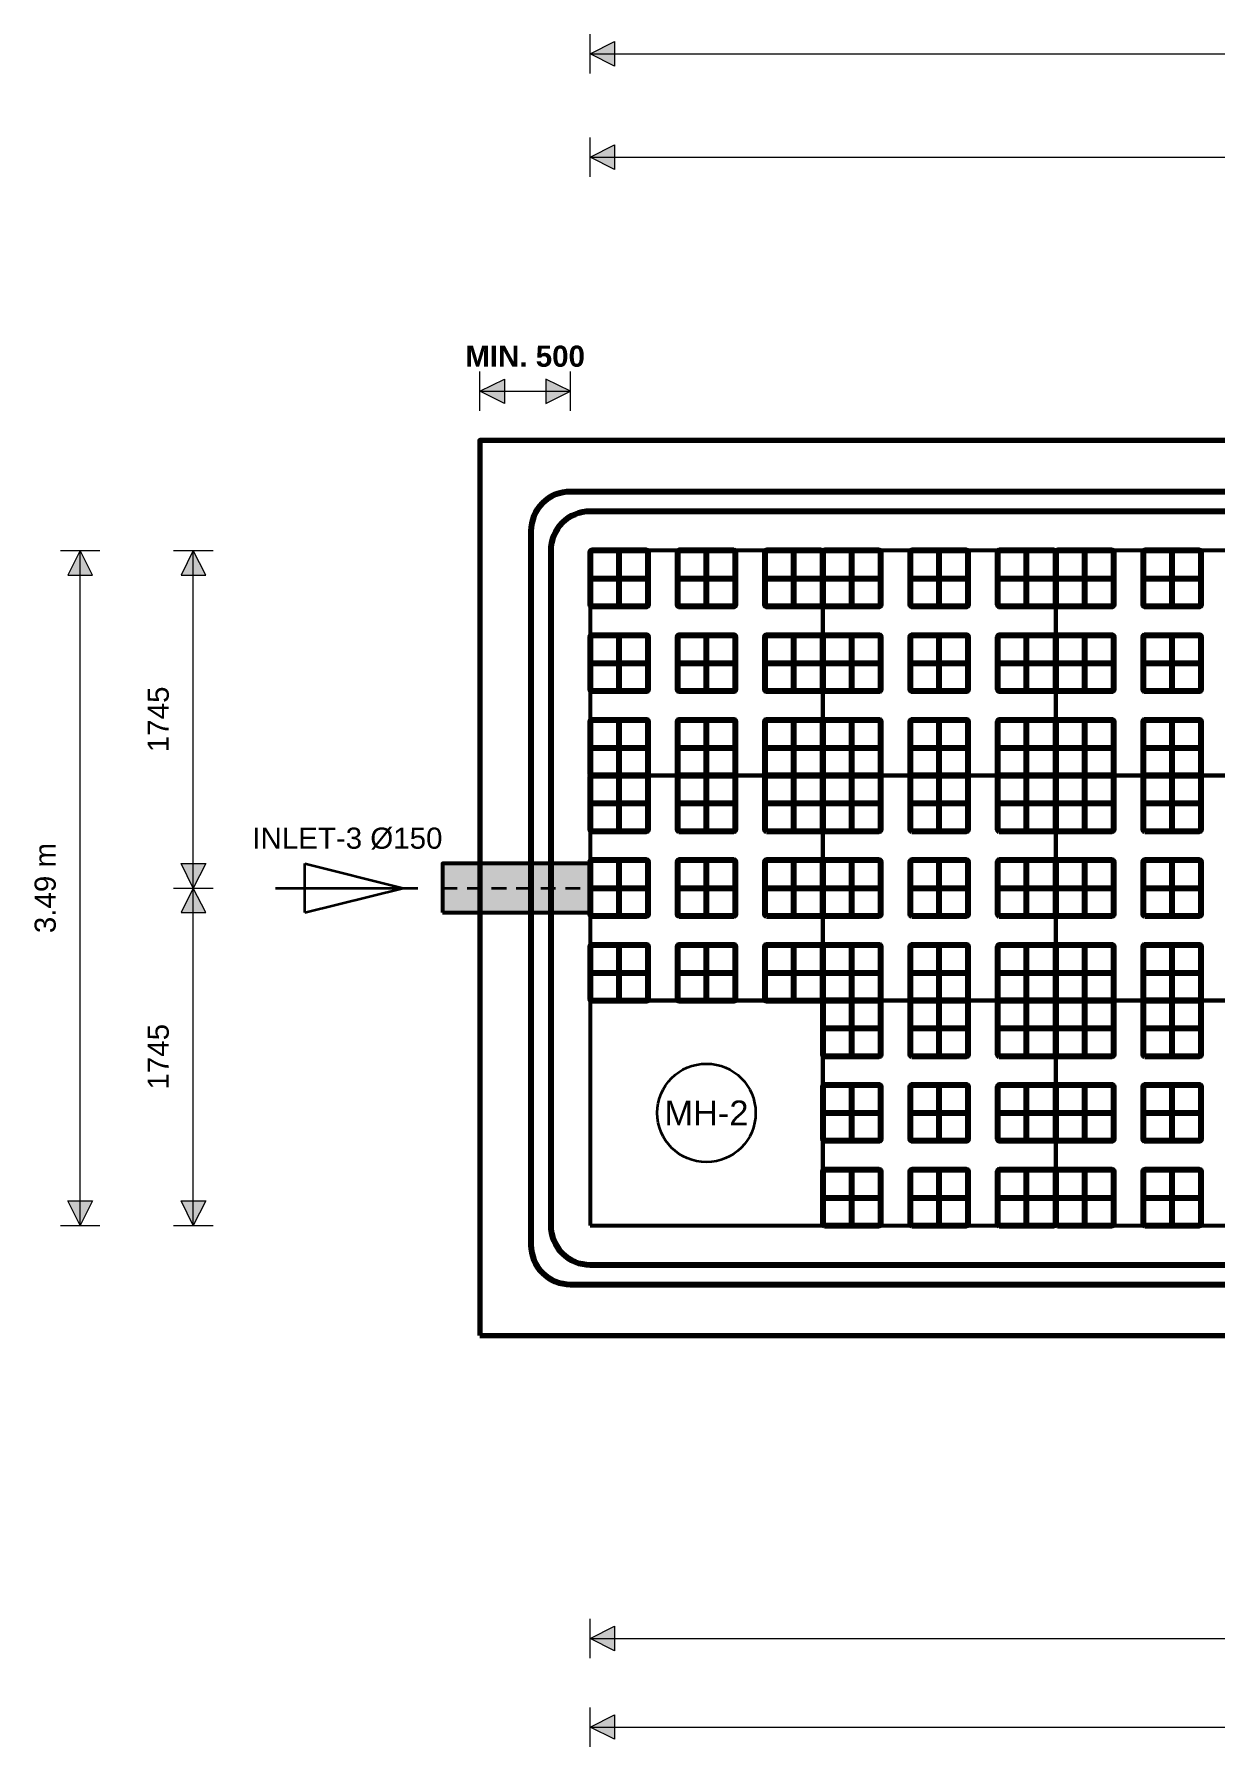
# Model space of a CAD drawing. Header units: millimetres. Extents: x 1 to 299, y 0 to 159.
# Drawn here: x 0.6 to 85.4, y 33.9 to 156.7 of the extents above; entities that cross this region are included whole.
import ezdxf
from ezdxf.enums import TextEntityAlignment as Align

# ---------------------------------------------------------------- set-up
doc = ezdxf.new("R2010")
doc.units = ezdxf.units.MM
doc.linetypes.add('DASH_3_2', pattern=[1.763889, 1.058333, -0.705556])
for name, color, linetype in [('FILL', 7, 'Continuous'), ('LINES', 7, 'Continuous'), ('TEXT', 7, 'Continuous')]:
    doc.layers.add(name, color=color, linetype=linetype)
doc.styles.add('ARIAL', font='arial.ttf')
doc.styles.add('ARIAL_BOLD', font='arialbd.ttf')

msp = doc.modelspace()

# ---------------------------------------------------------------- hatches: boundary and pattern name
at = {"layer": 'FILL'}
for points in [[(40.46, 155.29), (42.22, 156.17), (42.22, 154.41)], [(40.46, 147.88), (42.22, 148.76), (42.22, 147)], [(32.55, 131.09), (34.32, 131.97), (34.32, 130.21)], [(39.05, 131.09), (37.28, 131.97), (37.28, 130.21)], [(3.88, 119.66), (3, 117.9), (4.76, 117.9)], [(11.99, 119.66), (11.11, 117.9), (12.88, 117.9)], [(11.99, 95.46), (11.11, 97.22), (12.88, 97.22)], [(11.99, 95.46), (11.11, 93.7), (12.88, 93.7)], [(3.88, 71.26), (3, 73.02), (4.76, 73.02)], [(11.99, 71.26), (11.11, 73.02), (12.88, 73.02)], [(40.46, 41.63), (42.22, 42.51), (42.22, 40.75)], [(40.46, 35.28), (42.22, 36.16), (42.22, 34.4)]]:
    msp.add_hatch(color=7, dxfattribs=at).paths.add_polyline_path(points)
at = {"layer": 'FILL', "true_color": 0xbfbfbf}
msp.add_hatch(color=7, dxfattribs=at).paths.add_polyline_path([(29.87, 93.7), (40.46, 93.7), (40.46, 97.22), (29.87, 97.22)])

# ---------------------------------------------------------------- linework, layer by layer
at = {"layer": 'LINES', "lineweight": 20}
for p, q in [((40.46, 153.88), (40.46, 156.7)), ((40.46, 155.29), (232.58, 155.29)), ((40.46, 146.47), (40.46, 149.29)), ((40.46, 147.88), (149.05, 147.88)), ((32.55, 129.68), (32.55, 132.5)), ((39.05, 129.68), (39.05, 132.5)), ((32.55, 131.09), (39.05, 131.09)), ((2.47, 119.66), (5.29, 119.66)), ((3.88, 71.26), (3.88, 119.66)), ((10.58, 119.66), (13.41, 119.66)), ((11.99, 95.46), (11.99, 119.66)), ((10.58, 95.46), (13.41, 95.46)), ((10.58, 95.46), (13.41, 95.46)), ((11.99, 71.26), (11.99, 95.46)), ((2.47, 71.26), (5.29, 71.26)), ((10.58, 71.26), (13.41, 71.26)), ((40.46, 40.22), (40.46, 43.04)), ((40.46, 41.63), (232.58, 41.63)), ((40.46, 33.87), (40.46, 36.69)), ((40.46, 35.28), (257.64, 35.28))]:
    msp.add_line(p, q, dxfattribs=at)
at = {"layer": 'LINES', "lineweight": 106}
for p, q in [((42.54, 115.68), (42.54, 119.66)), ((48.81, 115.68), (48.81, 119.66)), ((55.08, 115.68), (55.08, 119.66)), ((59.25, 115.68), (59.25, 119.66)), ((65.52, 115.68), (65.52, 119.66)), ((71.78, 115.68), (71.78, 119.66)), ((75.95, 115.68), (75.95, 119.66)), ((82.22, 115.68), (82.22, 119.66)), ((40.46, 117.67), (44.63, 117.67)), ((46.73, 117.67), (50.9, 117.67)), ((52.99, 117.67), (57.16, 117.67)), ((57.16, 117.67), (61.33, 117.67)), ((63.43, 117.67), (67.6, 117.67)), ((69.7, 117.67), (73.87, 117.67)), ((73.87, 117.67), (78.04, 117.67)), ((80.14, 117.67), (84.31, 117.67)), ((42.54, 109.6), (42.54, 113.58)), ((48.81, 109.6), (48.81, 113.58)), ((55.08, 109.6), (55.08, 113.58)), ((59.25, 109.6), (59.25, 113.58)), ((65.52, 109.6), (65.52, 113.58)), ((71.78, 109.6), (71.78, 113.58)), ((75.95, 109.6), (75.95, 113.58)), ((82.22, 109.6), (82.22, 113.58)), ((40.46, 111.59), (44.63, 111.59)), ((46.73, 111.59), (50.9, 111.59)), ((52.99, 111.59), (57.16, 111.59)), ((57.16, 111.59), (61.33, 111.59)), ((63.43, 111.59), (67.6, 111.59)), ((69.7, 111.59), (73.87, 111.59)), ((73.87, 111.59), (78.04, 111.59)), ((80.14, 111.59), (84.31, 111.59)), ((42.54, 103.53), (42.54, 107.51)), ((48.81, 103.53), (48.81, 107.51)), ((55.08, 103.53), (55.08, 107.51)), ((59.25, 103.53), (59.25, 107.51)), ((65.52, 103.53), (65.52, 107.51)), ((71.78, 103.53), (71.78, 107.51)), ((75.95, 103.53), (75.95, 107.51)), ((82.22, 103.53), (82.22, 107.51)), ((40.46, 105.52), (44.63, 105.52)), ((46.73, 105.52), (50.9, 105.52)), ((52.99, 105.52), (57.16, 105.52)), ((57.16, 105.52), (61.33, 105.52)), ((63.43, 105.52), (67.6, 105.52)), ((69.7, 105.52), (73.87, 105.52)), ((73.87, 105.52), (78.04, 105.52)), ((80.14, 105.52), (84.31, 105.52)), ((42.54, 99.55), (42.54, 103.53)), ((48.81, 99.55), (48.81, 103.53)), ((55.08, 99.55), (55.08, 103.53)), ((59.25, 99.55), (59.25, 103.53)), ((65.52, 99.55), (65.52, 103.53)), ((71.78, 99.55), (71.78, 103.53)), ((75.95, 99.55), (75.95, 103.53)), ((82.22, 99.55), (82.22, 103.53)), ((40.46, 101.54), (44.63, 101.54)), ((46.73, 101.54), (50.9, 101.54)), ((52.99, 101.54), (57.16, 101.54)), ((57.16, 101.54), (61.33, 101.54)), ((63.43, 101.54), (67.6, 101.54)), ((69.7, 101.54), (73.87, 101.54)), ((73.87, 101.54), (78.04, 101.54)), ((80.14, 101.54), (84.31, 101.54)), ((42.54, 93.47), (42.54, 97.45)), ((48.81, 93.47), (48.81, 97.45)), ((55.08, 93.47), (55.08, 97.45)), ((59.25, 93.47), (59.25, 97.45)), ((65.52, 93.47), (65.52, 97.45)), ((71.78, 93.47), (71.78, 97.45)), ((75.95, 93.47), (75.95, 97.45)), ((82.22, 93.47), (82.22, 97.45)), ((40.46, 95.46), (44.63, 95.46)), ((46.73, 95.46), (50.9, 95.46)), ((52.99, 95.46), (57.16, 95.46)), ((57.16, 95.46), (61.33, 95.46)), ((63.43, 95.46), (67.6, 95.46)), ((69.7, 95.46), (73.87, 95.46)), ((73.87, 95.46), (78.04, 95.46)), ((80.14, 95.46), (84.31, 95.46)), ((42.54, 87.39), (42.54, 91.37)), ((48.81, 87.39), (48.81, 91.37)), ((55.08, 87.39), (55.08, 91.37)), ((59.25, 87.39), (59.25, 91.37)), ((65.52, 87.39), (65.52, 91.37)), ((71.78, 87.39), (71.78, 91.37)), ((75.95, 87.39), (75.95, 91.37)), ((82.22, 87.39), (82.22, 91.37)), ((40.46, 89.38), (44.63, 89.38)), ((46.73, 89.38), (50.9, 89.38)), ((52.99, 89.38), (57.16, 89.38)), ((57.16, 89.38), (61.33, 89.38)), ((63.43, 89.38), (67.6, 89.38)), ((69.7, 89.38), (73.87, 89.38)), ((73.87, 89.38), (78.04, 89.38)), ((80.14, 89.38), (84.31, 89.38)), ((59.25, 83.41), (59.25, 87.39)), ((65.52, 83.41), (65.52, 87.39)), ((71.78, 83.41), (71.78, 87.39)), ((75.95, 83.41), (75.95, 87.39)), ((82.22, 83.41), (82.22, 87.39)), ((57.16, 85.4), (61.33, 85.4)), ((63.43, 85.4), (67.6, 85.4)), ((69.7, 85.4), (73.87, 85.4)), ((73.87, 85.4), (78.04, 85.4)), ((80.14, 85.4), (84.31, 85.4)), ((59.25, 77.34), (59.25, 81.32)), ((65.52, 77.34), (65.52, 81.32)), ((71.78, 77.34), (71.78, 81.32)), ((75.95, 77.34), (75.95, 81.32)), ((82.22, 77.34), (82.22, 81.32)), ((57.16, 79.33), (61.33, 79.33)), ((63.43, 79.33), (67.6, 79.33)), ((69.7, 79.33), (73.87, 79.33)), ((73.87, 79.33), (78.04, 79.33)), ((80.14, 79.33), (84.31, 79.33)), ((59.25, 71.26), (59.25, 75.24)), ((65.52, 71.26), (65.52, 75.24)), ((71.78, 71.26), (71.78, 75.24)), ((75.95, 71.26), (75.95, 75.24)), ((82.22, 71.26), (82.22, 75.24)), ((57.16, 73.25), (61.33, 73.25)), ((63.43, 73.25), (67.6, 73.25)), ((69.7, 73.25), (73.87, 73.25)), ((73.87, 73.25), (78.04, 73.25)), ((80.14, 73.25), (84.31, 73.25))]:
    msp.add_line(p, q, dxfattribs=at)
at = {"layer": 'LINES', "lineweight": 35, "true_color": 0xff0000}
for p, q in [((20, 97.22), (27.05, 95.46)), ((20, 93.7), (20, 97.22)), ((17.88, 95.46), (28.11, 95.46)), ((20, 93.7), (27.05, 95.46))]:
    msp.add_line(p, q, dxfattribs=at)
at = {"layer": 'LINES', "linetype": 'DASH_3_2', "lineweight": 35, "true_color": 0x999999}
msp.add_line((29.87, 95.46), (40.46, 95.46), dxfattribs=at)
at = {"layer": 'LINES', "lineweight": 20}
for points in [[(40.46, 155.29), (42.22, 156.17), (42.22, 154.41)], [(40.46, 147.88), (42.22, 148.76), (42.22, 147)], [(32.55, 131.09), (34.32, 131.97), (34.32, 130.21)], [(39.05, 131.09), (37.28, 131.97), (37.28, 130.21)], [(3.88, 119.66), (3, 117.9), (4.76, 117.9)], [(11.99, 119.66), (11.11, 117.9), (12.88, 117.9)], [(11.99, 95.46), (11.11, 97.22), (12.88, 97.22)], [(11.99, 95.46), (11.11, 93.7), (12.88, 93.7)], [(3.88, 71.26), (3, 73.02), (4.76, 73.02)], [(11.99, 71.26), (11.11, 73.02), (12.88, 73.02)], [(40.46, 41.63), (42.22, 42.51), (42.22, 40.75)], [(40.46, 35.28), (42.22, 36.16), (42.22, 34.4)]]:
    msp.add_lwpolyline(points, close=True, dxfattribs=at)
at = {"layer": 'LINES', "lineweight": 70, "true_color": 0xff0000}
msp.add_lwpolyline([(32.55, 63.36), (265.54, 63.36), (265.54, 127.56), (32.55, 127.56)], close=True, dxfattribs=at)
at = {"layer": 'LINES', "lineweight": 90}
for points in [[(39.05, 67.03), (259.05, 67.03, 0.414214), (261.87, 69.85), (261.87, 121.07, 0.414214), (259.05, 123.89), (39.05, 123.89, 0.414214), (36.22, 121.07), (36.22, 69.85, 0.414214)], [(40.46, 68.44), (257.64, 68.44, 0.414214), (260.46, 71.26), (260.46, 119.66, 0.414214), (257.64, 122.48), (40.46, 122.48, 0.414214), (37.64, 119.66), (37.64, 71.26, 0.414214)]]:
    msp.add_lwpolyline(points, format="xyb", close=True, dxfattribs=at)
at = {"layer": 'LINES', "lineweight": 53}
for points in [[(40.46, 103.53), (57.16, 103.53), (57.16, 119.66), (40.46, 119.66)], [(57.16, 103.53), (73.87, 103.53), (73.87, 119.66), (57.16, 119.66)], [(73.87, 103.53), (90.58, 103.53), (90.58, 119.66), (73.87, 119.66)], [(40.46, 87.39), (57.16, 87.39), (57.16, 103.53), (40.46, 103.53)], [(57.16, 87.39), (73.87, 87.39), (73.87, 103.53), (57.16, 103.53)], [(73.87, 87.39), (90.58, 87.39), (90.58, 103.53), (73.87, 103.53)], [(29.87, 93.7), (40.46, 93.7), (40.46, 97.22), (29.87, 97.22)], [(40.46, 71.26), (57.16, 71.26), (57.16, 87.39), (40.46, 87.39)], [(57.16, 71.26), (73.87, 71.26), (73.87, 87.39), (57.16, 87.39)], [(73.87, 71.26), (90.58, 71.26), (90.58, 87.39), (73.87, 87.39)]]:
    msp.add_lwpolyline(points, close=True, dxfattribs=at)
at = {"layer": 'LINES', "lineweight": 106}
for points in [[(40.58, 115.68), (44.51, 115.68, 0.414214), (44.63, 115.8), (44.63, 119.54, 0.414214), (44.51, 119.66), (40.58, 119.66, 0.414214), (40.46, 119.54), (40.46, 115.8, 0.414214)], [(46.84, 115.68), (50.78, 115.68, 0.414214), (50.9, 115.8), (50.9, 119.54, 0.414214), (50.78, 119.66), (46.84, 119.66, 0.414214), (46.73, 119.54), (46.73, 115.8, 0.414214)], [(53.11, 115.68), (57.04, 115.68, 0.414214), (57.16, 115.8), (57.16, 119.54, 0.414214), (57.04, 119.66), (53.11, 119.66, 0.414214), (52.99, 119.54), (52.99, 115.8, 0.414214)], [(57.28, 115.68), (61.21, 115.68, 0.414214), (61.33, 115.8), (61.33, 119.54, 0.414214), (61.21, 119.66), (57.28, 119.66, 0.414214), (57.16, 119.54), (57.16, 115.8, 0.414214)], [(63.55, 115.68), (67.48, 115.68, 0.414214), (67.6, 115.8), (67.6, 119.54, 0.414214), (67.48, 119.66), (63.55, 119.66, 0.414214), (63.43, 119.54), (63.43, 115.8, 0.414214)], [(69.82, 115.68), (73.75, 115.68, 0.414214), (73.87, 115.8), (73.87, 119.54, 0.414214), (73.75, 119.66), (69.82, 119.66, 0.414214), (69.7, 119.54), (69.7, 115.8, 0.414214)], [(73.99, 115.68), (77.92, 115.68, 0.414214), (78.04, 115.8), (78.04, 119.54, 0.414214), (77.92, 119.66), (73.99, 119.66, 0.414214), (73.87, 119.54), (73.87, 115.8, 0.414214)], [(80.26, 115.68), (84.19, 115.68, 0.414214), (84.31, 115.8), (84.31, 119.54, 0.414214), (84.19, 119.66), (80.26, 119.66, 0.414214), (80.14, 119.54), (80.14, 115.8, 0.414214)], [(40.58, 109.6), (44.51, 109.6, 0.414214), (44.63, 109.72), (44.63, 113.46, 0.414214), (44.51, 113.58), (40.58, 113.58, 0.414214), (40.46, 113.46), (40.46, 109.72, 0.414214)], [(46.84, 109.6), (50.78, 109.6, 0.414214), (50.9, 109.72), (50.9, 113.46, 0.414214), (50.78, 113.58), (46.84, 113.58, 0.414214), (46.73, 113.46), (46.73, 109.72, 0.414214)], [(53.11, 109.6), (57.04, 109.6, 0.414214), (57.16, 109.72), (57.16, 113.46, 0.414214), (57.04, 113.58), (53.11, 113.58, 0.414214), (52.99, 113.46), (52.99, 109.72, 0.414214)], [(57.28, 109.6), (61.21, 109.6, 0.414214), (61.33, 109.72), (61.33, 113.46, 0.414214), (61.21, 113.58), (57.28, 113.58, 0.414214), (57.16, 113.46), (57.16, 109.72, 0.414214)], [(63.55, 109.6), (67.48, 109.6, 0.414214), (67.6, 109.72), (67.6, 113.46, 0.414214), (67.48, 113.58), (63.55, 113.58, 0.414214), (63.43, 113.46), (63.43, 109.72, 0.414214)], [(69.82, 109.6), (73.75, 109.6, 0.414214), (73.87, 109.72), (73.87, 113.46, 0.414214), (73.75, 113.58), (69.82, 113.58, 0.414214), (69.7, 113.46), (69.7, 109.72, 0.414214)], [(73.99, 109.6), (77.92, 109.6, 0.414214), (78.04, 109.72), (78.04, 113.46, 0.414214), (77.92, 113.58), (73.99, 113.58, 0.414214), (73.87, 113.46), (73.87, 109.72, 0.414214)], [(80.26, 109.6), (84.19, 109.6, 0.414214), (84.31, 109.72), (84.31, 113.46, 0.414214), (84.19, 113.58), (80.26, 113.58, 0.414214), (80.14, 113.46), (80.14, 109.72, 0.414214)], [(40.58, 103.53), (44.51, 103.53, 0.414214), (44.63, 103.65), (44.63, 107.39, 0.414214), (44.51, 107.51), (40.58, 107.51, 0.414214), (40.46, 107.39), (40.46, 103.65, 0.414214)], [(46.84, 103.53), (50.78, 103.53, 0.414214), (50.9, 103.65), (50.9, 107.39, 0.414214), (50.78, 107.51), (46.84, 107.51, 0.414214), (46.73, 107.39), (46.73, 103.65, 0.414214)], [(53.11, 103.53), (57.04, 103.53, 0.414214), (57.16, 103.65), (57.16, 107.39, 0.414214), (57.04, 107.51), (53.11, 107.51, 0.414214), (52.99, 107.39), (52.99, 103.65, 0.414214)], [(57.28, 103.53), (61.21, 103.53, 0.414214), (61.33, 103.65), (61.33, 107.39, 0.414214), (61.21, 107.51), (57.28, 107.51, 0.414214), (57.16, 107.39), (57.16, 103.65, 0.414214)], [(63.55, 103.53), (67.48, 103.53, 0.414214), (67.6, 103.65), (67.6, 107.39, 0.414214), (67.48, 107.51), (63.55, 107.51, 0.414214), (63.43, 107.39), (63.43, 103.65, 0.414214)], [(69.82, 103.53), (73.75, 103.53, 0.414214), (73.87, 103.65), (73.87, 107.39, 0.414214), (73.75, 107.51), (69.82, 107.51, 0.414214), (69.7, 107.39), (69.7, 103.65, 0.414214)], [(73.99, 103.53), (77.92, 103.53, 0.414214), (78.04, 103.65), (78.04, 107.39, 0.414214), (77.92, 107.51), (73.99, 107.51, 0.414214), (73.87, 107.39), (73.87, 103.65, 0.414214)], [(80.26, 103.53), (84.19, 103.53, 0.414214), (84.31, 103.65), (84.31, 107.39, 0.414214), (84.19, 107.51), (80.26, 107.51, 0.414214), (80.14, 107.39), (80.14, 103.65, 0.414214)], [(40.58, 99.55), (44.51, 99.55, 0.414214), (44.63, 99.67), (44.63, 103.41, 0.414214), (44.51, 103.53), (40.58, 103.53, 0.414214), (40.46, 103.41), (40.46, 99.67, 0.414214)], [(46.84, 99.55), (50.78, 99.55, 0.414214), (50.9, 99.67), (50.9, 103.41, 0.414214), (50.78, 103.53), (46.84, 103.53, 0.414214), (46.73, 103.41), (46.73, 99.67, 0.414214)], [(53.11, 99.55), (57.04, 99.55, 0.414214), (57.16, 99.67), (57.16, 103.41, 0.414214), (57.04, 103.53), (53.11, 103.53, 0.414214), (52.99, 103.41), (52.99, 99.67, 0.414214)], [(57.28, 99.55), (61.21, 99.55, 0.414214), (61.33, 99.67), (61.33, 103.41, 0.414214), (61.21, 103.53), (57.28, 103.53, 0.414214), (57.16, 103.41), (57.16, 99.67, 0.414214)], [(63.55, 99.55), (67.48, 99.55, 0.414214), (67.6, 99.67), (67.6, 103.41, 0.414214), (67.48, 103.53), (63.55, 103.53, 0.414214), (63.43, 103.41), (63.43, 99.67, 0.414214)], [(69.82, 99.55), (73.75, 99.55, 0.414214), (73.87, 99.67), (73.87, 103.41, 0.414214), (73.75, 103.53), (69.82, 103.53, 0.414214), (69.7, 103.41), (69.7, 99.67, 0.414214)], [(73.99, 99.55), (77.92, 99.55, 0.414214), (78.04, 99.67), (78.04, 103.41, 0.414214), (77.92, 103.53), (73.99, 103.53, 0.414214), (73.87, 103.41), (73.87, 99.67, 0.414214)], [(80.26, 99.55), (84.19, 99.55, 0.414214), (84.31, 99.67), (84.31, 103.41, 0.414214), (84.19, 103.53), (80.26, 103.53, 0.414214), (80.14, 103.41), (80.14, 99.67, 0.414214)], [(40.58, 93.47), (44.51, 93.47, 0.414214), (44.63, 93.59), (44.63, 97.33, 0.414214), (44.51, 97.45), (40.58, 97.45, 0.414214), (40.46, 97.33), (40.46, 93.59, 0.414214)], [(46.84, 93.47), (50.78, 93.47, 0.414214), (50.9, 93.59), (50.9, 97.33, 0.414214), (50.78, 97.45), (46.84, 97.45, 0.414214), (46.73, 97.33), (46.73, 93.59, 0.414214)], [(53.11, 93.47), (57.04, 93.47, 0.414214), (57.16, 93.59), (57.16, 97.33, 0.414214), (57.04, 97.45), (53.11, 97.45, 0.414214), (52.99, 97.33), (52.99, 93.59, 0.414214)], [(57.28, 93.47), (61.21, 93.47, 0.414214), (61.33, 93.59), (61.33, 97.33, 0.414214), (61.21, 97.45), (57.28, 97.45, 0.414214), (57.16, 97.33), (57.16, 93.59, 0.414214)], [(63.55, 93.47), (67.48, 93.47, 0.414214), (67.6, 93.59), (67.6, 97.33, 0.414214), (67.48, 97.45), (63.55, 97.45, 0.414214), (63.43, 97.33), (63.43, 93.59, 0.414214)], [(69.82, 93.47), (73.75, 93.47, 0.414214), (73.87, 93.59), (73.87, 97.33, 0.414214), (73.75, 97.45), (69.82, 97.45, 0.414214), (69.7, 97.33), (69.7, 93.59, 0.414214)], [(73.99, 93.47), (77.92, 93.47, 0.414214), (78.04, 93.59), (78.04, 97.33, 0.414214), (77.92, 97.45), (73.99, 97.45, 0.414214), (73.87, 97.33), (73.87, 93.59, 0.414214)], [(80.26, 93.47), (84.19, 93.47, 0.414214), (84.31, 93.59), (84.31, 97.33, 0.414214), (84.19, 97.45), (80.26, 97.45, 0.414214), (80.14, 97.33), (80.14, 93.59, 0.414214)], [(40.58, 87.39), (44.51, 87.39, 0.414214), (44.63, 87.51), (44.63, 91.25, 0.414214), (44.51, 91.37), (40.58, 91.37, 0.414214), (40.46, 91.25), (40.46, 87.51, 0.414214)], [(46.84, 87.39), (50.78, 87.39, 0.414214), (50.9, 87.51), (50.9, 91.25, 0.414214), (50.78, 91.37), (46.84, 91.37, 0.414214), (46.73, 91.25), (46.73, 87.51, 0.414214)], [(53.11, 87.39), (57.04, 87.39, 0.414214), (57.16, 87.51), (57.16, 91.25, 0.414214), (57.04, 91.37), (53.11, 91.37, 0.414214), (52.99, 91.25), (52.99, 87.51, 0.414214)], [(57.28, 87.39), (61.21, 87.39, 0.414214), (61.33, 87.51), (61.33, 91.25, 0.414214), (61.21, 91.37), (57.28, 91.37, 0.414214), (57.16, 91.25), (57.16, 87.51, 0.414214)], [(63.55, 87.39), (67.48, 87.39, 0.414214), (67.6, 87.51), (67.6, 91.25, 0.414214), (67.48, 91.37), (63.55, 91.37, 0.414214), (63.43, 91.25), (63.43, 87.51, 0.414214)], [(69.82, 87.39), (73.75, 87.39, 0.414214), (73.87, 87.51), (73.87, 91.25, 0.414214), (73.75, 91.37), (69.82, 91.37, 0.414214), (69.7, 91.25), (69.7, 87.51, 0.414214)], [(73.99, 87.39), (77.92, 87.39, 0.414214), (78.04, 87.51), (78.04, 91.25, 0.414214), (77.92, 91.37), (73.99, 91.37, 0.414214), (73.87, 91.25), (73.87, 87.51, 0.414214)], [(80.26, 87.39), (84.19, 87.39, 0.414214), (84.31, 87.51), (84.31, 91.25, 0.414214), (84.19, 91.37), (80.26, 91.37, 0.414214), (80.14, 91.25), (80.14, 87.51, 0.414214)], [(57.28, 83.41), (61.21, 83.41, 0.414214), (61.33, 83.53), (61.33, 87.27, 0.414214), (61.21, 87.39), (57.28, 87.39, 0.414214), (57.16, 87.27), (57.16, 83.53, 0.414214)], [(63.55, 83.41), (67.48, 83.41, 0.414214), (67.6, 83.53), (67.6, 87.27, 0.414214), (67.48, 87.39), (63.55, 87.39, 0.414214), (63.43, 87.27), (63.43, 83.53, 0.414214)], [(69.82, 83.41), (73.75, 83.41, 0.414214), (73.87, 83.53), (73.87, 87.27, 0.414214), (73.75, 87.39), (69.82, 87.39, 0.414214), (69.7, 87.27), (69.7, 83.53, 0.414214)], [(73.99, 83.41), (77.92, 83.41, 0.414214), (78.04, 83.53), (78.04, 87.27, 0.414214), (77.92, 87.39), (73.99, 87.39, 0.414214), (73.87, 87.27), (73.87, 83.53, 0.414214)], [(80.26, 83.41), (84.19, 83.41, 0.414214), (84.31, 83.53), (84.31, 87.27, 0.414214), (84.19, 87.39), (80.26, 87.39, 0.414214), (80.14, 87.27), (80.14, 83.53, 0.414214)], [(57.28, 77.34), (61.21, 77.34, 0.414214), (61.33, 77.46), (61.33, 81.2, 0.414214), (61.21, 81.32), (57.28, 81.32, 0.414214), (57.16, 81.2), (57.16, 77.46, 0.414214)], [(63.55, 77.34), (67.48, 77.34, 0.414214), (67.6, 77.46), (67.6, 81.2, 0.414214), (67.48, 81.32), (63.55, 81.32, 0.414214), (63.43, 81.2), (63.43, 77.46, 0.414214)], [(69.82, 77.34), (73.75, 77.34, 0.414214), (73.87, 77.46), (73.87, 81.2, 0.414214), (73.75, 81.32), (69.82, 81.32, 0.414214), (69.7, 81.2), (69.7, 77.46, 0.414214)], [(73.99, 77.34), (77.92, 77.34, 0.414214), (78.04, 77.46), (78.04, 81.2, 0.414214), (77.92, 81.32), (73.99, 81.32, 0.414214), (73.87, 81.2), (73.87, 77.46, 0.414214)], [(80.26, 77.34), (84.19, 77.34, 0.414214), (84.31, 77.46), (84.31, 81.2, 0.414214), (84.19, 81.32), (80.26, 81.32, 0.414214), (80.14, 81.2), (80.14, 77.46, 0.414214)], [(57.28, 71.26), (61.21, 71.26, 0.414214), (61.33, 71.38), (61.33, 75.12, 0.414214), (61.21, 75.24), (57.28, 75.24, 0.414214), (57.16, 75.12), (57.16, 71.38, 0.414214)], [(63.55, 71.26), (67.48, 71.26, 0.414214), (67.6, 71.38), (67.6, 75.12, 0.414214), (67.48, 75.24), (63.55, 75.24, 0.414214), (63.43, 75.12), (63.43, 71.38, 0.414214)], [(69.82, 71.26), (73.75, 71.26, 0.414214), (73.87, 71.38), (73.87, 75.12, 0.414214), (73.75, 75.24), (69.82, 75.24, 0.414214), (69.7, 75.12), (69.7, 71.38, 0.414214)], [(73.99, 71.26), (77.92, 71.26, 0.414214), (78.04, 71.38), (78.04, 75.12, 0.414214), (77.92, 75.24), (73.99, 75.24, 0.414214), (73.87, 75.12), (73.87, 71.38, 0.414214)], [(80.26, 71.26), (84.19, 71.26, 0.414214), (84.31, 71.38), (84.31, 75.12, 0.414214), (84.19, 75.24), (80.26, 75.24, 0.414214), (80.14, 75.12), (80.14, 71.38, 0.414214)]]:
    msp.add_lwpolyline(points, format="xyb", close=True, dxfattribs=at)
at = {"layer": 'LINES', "lineweight": 35}
msp.add_circle((48.81, 79.33), 3.53, dxfattribs=at)

# ---------------------------------------------------------------- texts
at = {"layer": 'TEXT'}
for s, height, style, p in [('MIN. 500', 1.516, 'ARIAL_BOLD', (35.8, 132.85)), ('MH-2', 1.768, 'ARIAL', (48.81, 78.45))]:
    msp.add_text(s, height=height, dxfattribs=dict(at, style=style)).set_placement(p, align=Align.CENTER)
at = {"layer": 'TEXT', "style": 'ARIAL'}
for s, p in [('1745', (10.23, 107.56)), ('3.49 m', (2.12, 95.46)), ('1745', (10.23, 83.36))]:
    msp.add_text(s, height=1.516, rotation=90, dxfattribs=at).set_placement(p, align=Align.CENTER)
msp.add_text('INLET-3 Ø150', height=1.5155, dxfattribs=at).set_placement((29.87, 98.28), align=Align.RIGHT)

doc.saveas('drawing.dxf')
